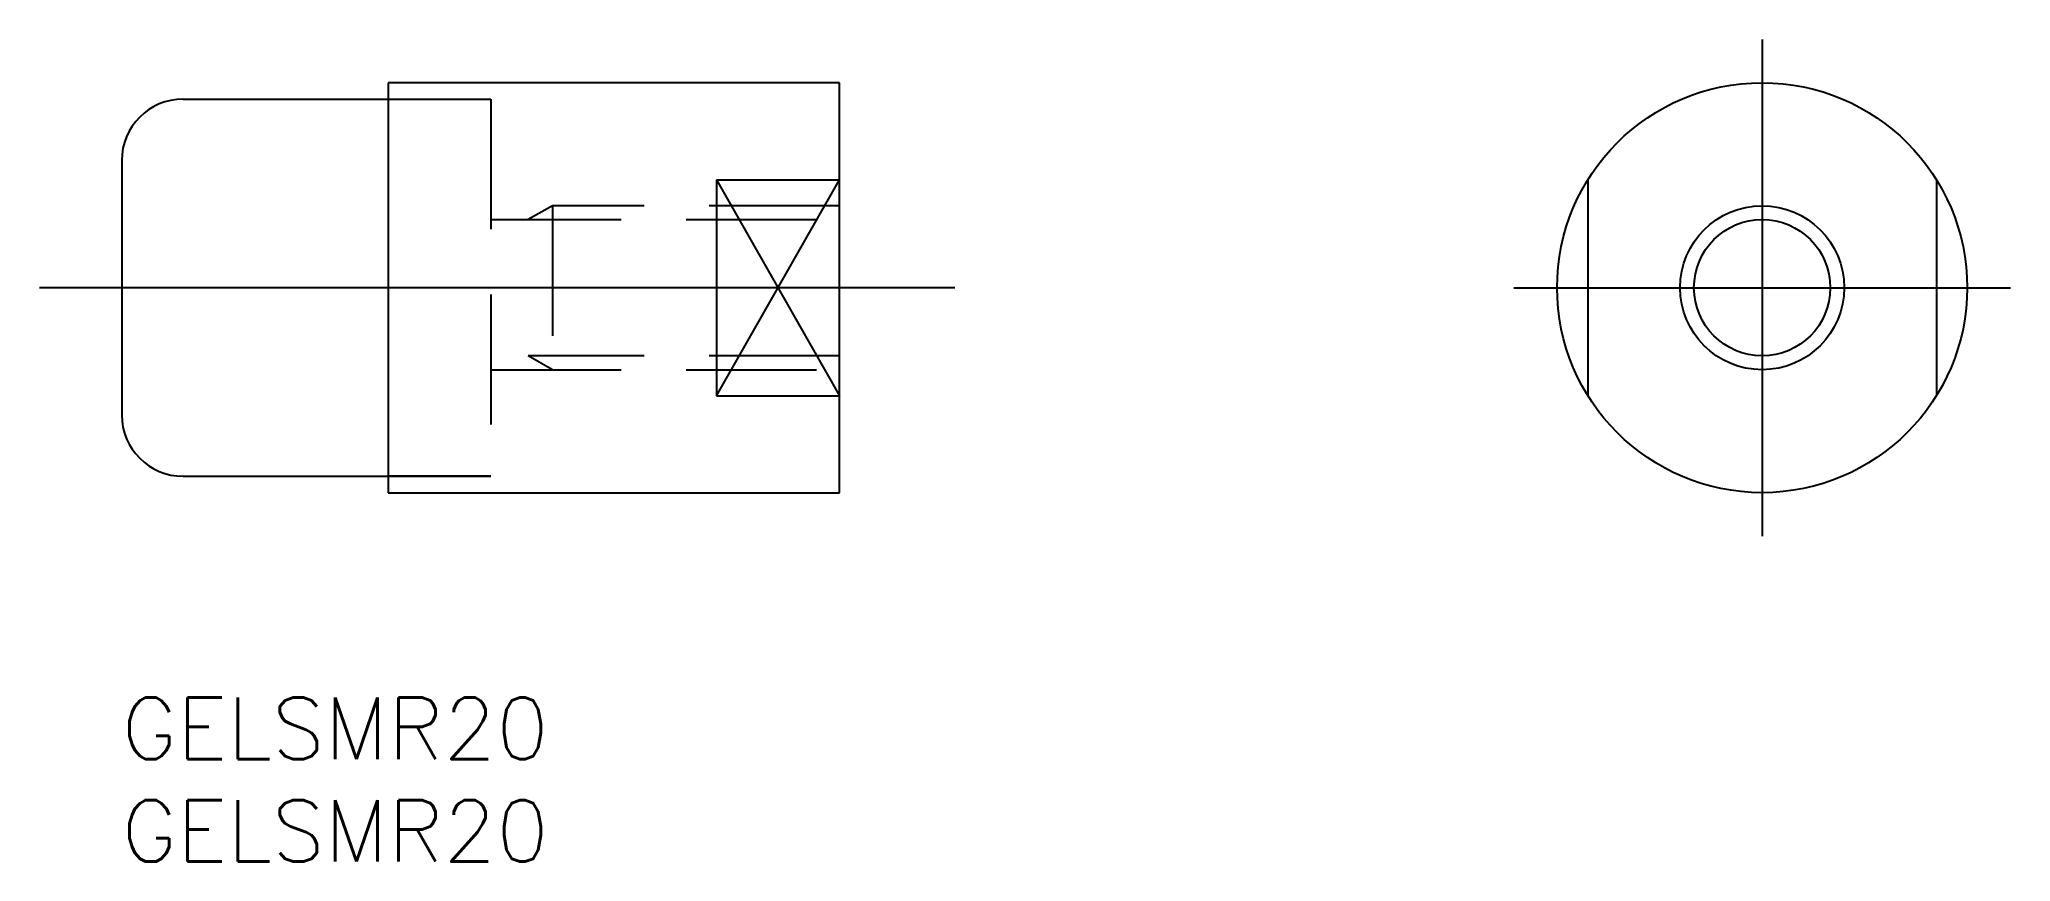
# Model space of a CAD drawing. Extents: x -4 to 92.1, y -8 to 32.1.
import ezdxf

# ---------------------------------------------------------------- set-up
doc = ezdxf.new("R2010")
doc.units = 0
doc.header["$LTSCALE"] = 0.5
doc.linetypes.add('DASHED', pattern=[19.05, 12.7, -6.35])
for name, color, linetype in [('CENTER', 1, 'CONTINUOUS'), ('MSM_CONTINUOUS', 7, 'CONTINUOUS'), ('MSM_DASHED', 4, 'DASHED'), ('MSM_NARROW', 5, 'CONTINUOUS'), ('MSM_PART_NUMBER', 7, 'CONTINUOUS')]:
    doc.layers.add(name, color=color, linetype=linetype)
doc.styles.get("Standard").update_dxf_attribs({"font": 'txt.shx', "height": 3, "bigfont": 'bigfont.shx'})

msp = doc.modelspace()

# ---------------------------------------------------------------- linework, layer by layer
at = {"layer": 'CENTER'}
for p, q in [((80, 32.115), (80, 7.885)), ((40.632, 20), (-4.014, 20)), ((67.885, 20), (92.115, 20))]:
    msp.add_line(p, q, dxfattribs=at)
at = {"layer": 'MSM_CONTINUOUS'}
for p, q in [((35, 30), (13, 30)), ((13, 30), (13, 10)), ((35, 10), (35, 30)), ((3, 29.2), (18, 29.2)), ((0, 26.2), (0, 13.8)), ((29, 25.268), (35, 25.268)), ((29, 25.268), (29, 14.732)), ((29, 25.268), (35, 14.732)), ((29, 14.732), (35, 25.268)), ((71.5, 25.268), (71.5, 14.732)), ((88.5, 25.268), (88.5, 14.732)), ((29, 14.732), (35, 14.732)), ((3, 10.8), (18, 10.8)), ((13, 10), (35, 10))]:
    msp.add_line(p, q, dxfattribs=at)
for radius in [10, 4]:
    msp.add_circle((80, 20), radius, dxfattribs=at)
for centre, start, end in [((3, 26.2), 90, 180), ((3, 13.8), 180, 270)]:
    msp.add_arc(centre, 3, start, end, dxfattribs=at)
at = {"layer": 'MSM_DASHED'}
for p, q in [((13, 29.2), (18, 29.2)), ((18, 29.2), (18, 10.8)), ((18, 23.323), (35, 23.323)), ((21, 24), (19.828, 23.323)), ((35, 24), (21, 24)), ((21, 24), (21, 16)), ((21, 16), (19.828, 16.676)), ((35, 16.676), (19.828, 16.676)), ((18, 16), (35, 16)), ((18, 10.8), (13, 10.8))]:
    msp.add_line(p, q, dxfattribs=at)
at = {"layer": 'MSM_NARROW'}
msp.add_circle((80, 20), 3.324, dxfattribs=at)

# ---------------------------------------------------------------- texts
at = {"layer": 'MSM_PART_NUMBER'}
for p in [(0, -3), (0, -8)]:
    msp.add_text('GELSMR20', height=3, dxfattribs=at).set_placement(p)

doc.saveas('drawing.dxf')
